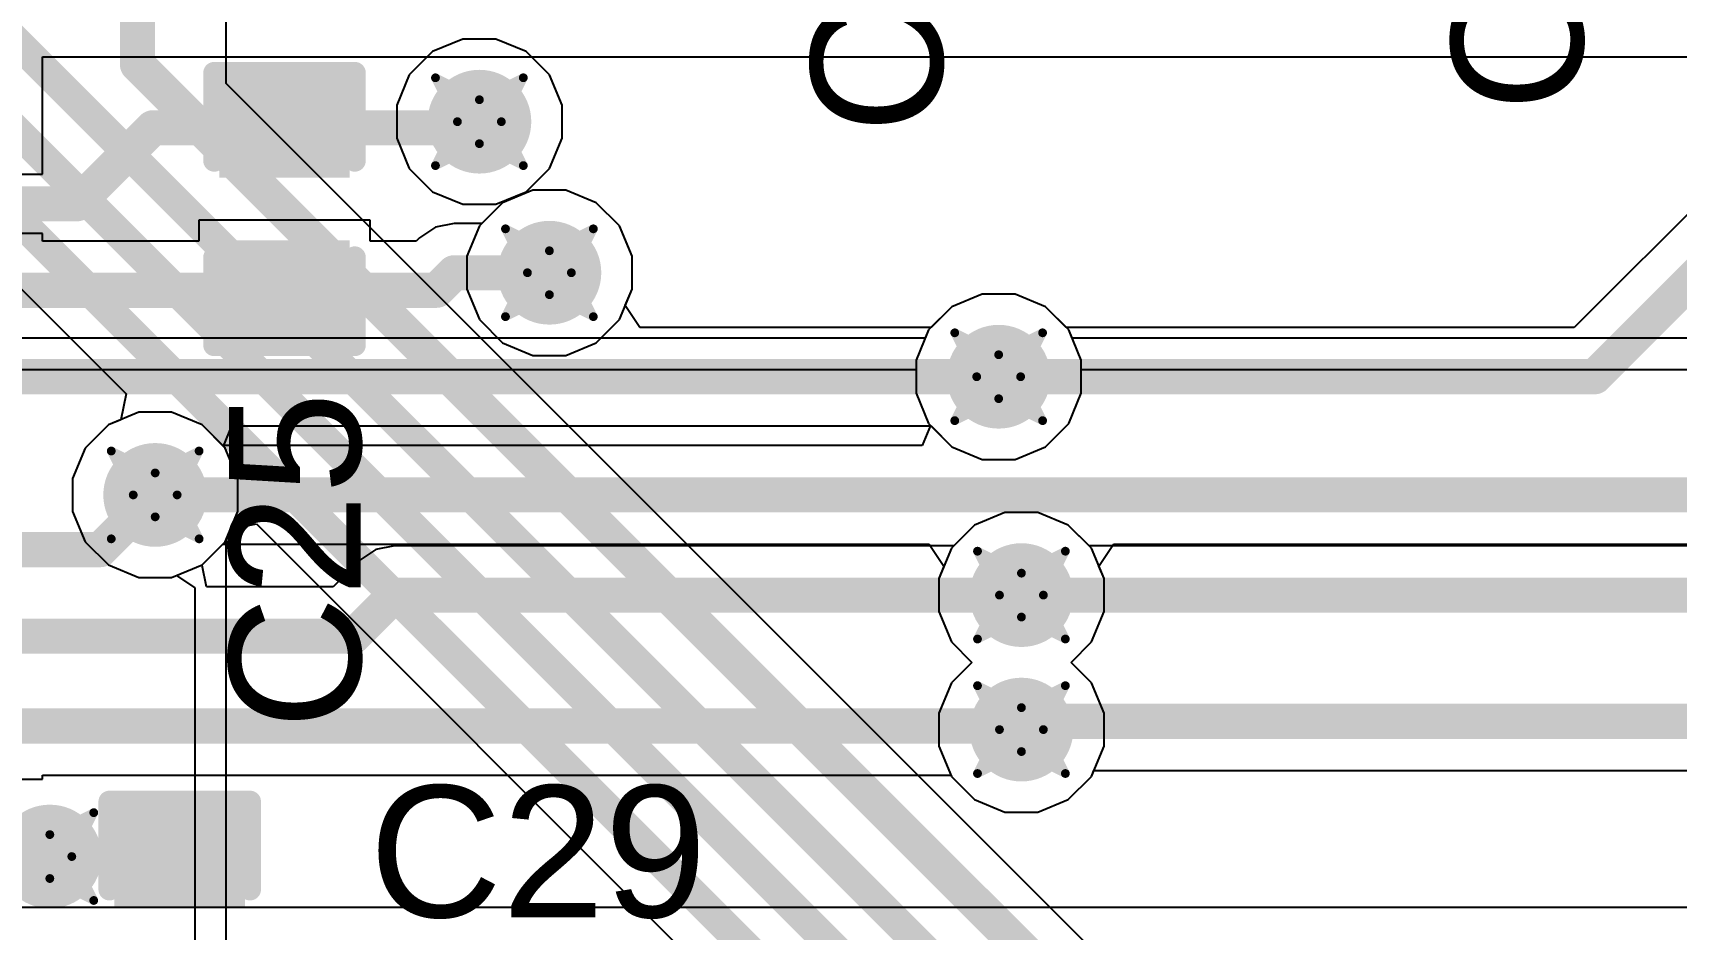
# Model space of a CAD drawing. Header units: inches. Extents: x -3 to 289, y -11 to 89.
# Drawn here: x 108.51 to 118.01, y 14.13 to 19.32 of the extents above; entities that cross this region are included whole.
import ezdxf

# ---------------------------------------------------------------- set-up
doc = ezdxf.new("R2010")
doc.units = ezdxf.units.IN
for name, color, linetype in [('Bottom Layer', 5, 'Continuous'), ('Drill Drawing', 1, 'Continuous'), ('Layer 1', 16, 'Continuous'), ('Layer 2', 76, 'Continuous'), ('Top Layer', 1, 'Continuous'), ('Top Overlay', 2, 'Continuous'), ('Top Paste', 8, 'Continuous'), ('Top Solder', 216, 'Continuous'), ('Via Holes', 16, 'Continuous')]:
    doc.layers.add(name, color=color, linetype=linetype)
doc.styles.add('Arial', font='', dxfattribs={"height": 0.2})
doc.styles.get('Arial').set_extended_font_data('Arial')

# ---------------------------------------------------------------- blocks, each defined once
blk = doc.blocks.new('C___0402_124')
at = {"layer": 'Top Layer'}
for points in [[(-0.6985, -0.3175), (-0.6985, 0.3175), (-0.2413, 0.3175), (-0.2413, -0.3175)], [(0.2413, -0.3175), (0.2413, 0.3175), (0.6985, 0.3175), (0.6985, -0.3175)]]:
    blk.add_hatch(color=1, dxfattribs=at).paths.add_polyline_path(points)
at = {"layer": 'Top Paste'}
for points in [[(-0.6985, -0.3175), (-0.6985, 0.3175), (-0.2413, 0.3175), (-0.2413, -0.3175)], [(0.2413, -0.3175), (0.2413, 0.3175), (0.6985, 0.3175), (0.6985, -0.3175)]]:
    blk.add_hatch(color=8, dxfattribs=at).paths.add_polyline_path(points)
at = {"layer": 'Top Solder'}
for points in [[(-0.7585, -0.3775), (-0.7585, 0.3775), (-0.1813, 0.3775), (-0.1813, -0.3775)], [(0.1813, -0.3775), (0.1813, 0.3775), (0.7585, 0.3775), (0.7585, -0.3775)]]:
    blk.add_hatch(color=216, dxfattribs=at).paths.add_polyline_path(points)
at = {"layer": 'Top Overlay'}
for points in [[(-0.7874, -0.4064, 0.127, 0.127, 0), (-0.7874, 0.4064, 0.127, 0.127, 0)], [(-0.2794, 0.4064, 0.127, 0.127, 0), (-0.7874, 0.4064, 0.127, 0.127, 0)], [(0.7874, 0.4064, 0.127, 0.127, 0), (0.2794, 0.4064, 0.127, 0.127, 0)], [(0.7874, -0.4064, 0.127, 0.127, 0), (0.7874, 0.4064, 0.127, 0.127, 0)], [(-0.2794, -0.4064, 0.127, 0.127, 0), (-0.7874, -0.4064, 0.127, 0.127, 0)], [(0.7874, -0.4064, 0.127, 0.127, 0), (0.2794, -0.4064, 0.127, 0.127, 0)]]:
    blk.add_lwpolyline(points, format="xyseb", dxfattribs=at)
for points in [[(-0.8191, 0.4064, 0.0635, 0.0635, 1), (-0.7556, 0.4064, 0.0635, 0.0635, 1)], [(-0.8191, 0.4064, 0.0635, 0.0635, 1), (-0.7556, 0.4064, 0.0635, 0.0635, 1)], [(-0.3111, 0.4064, 0.0635, 0.0635, 1), (-0.2477, 0.4064, 0.0635, 0.0635, 1)], [(0.2477, 0.4064, 0.0635, 0.0635, 1), (0.3111, 0.4064, 0.0635, 0.0635, 1)], [(0.7556, 0.4064, 0.0635, 0.0635, 1), (0.8191, 0.4064, 0.0635, 0.0635, 1)], [(0.7556, 0.4064, 0.0635, 0.0635, 1), (0.8191, 0.4064, 0.0635, 0.0635, 1)], [(-0.8191, -0.4064, 0.0635, 0.0635, 1), (-0.7556, -0.4064, 0.0635, 0.0635, 1)], [(-0.8191, -0.4064, 0.0635, 0.0635, 1), (-0.7556, -0.4064, 0.0635, 0.0635, 1)], [(-0.3111, -0.4064, 0.0635, 0.0635, 1), (-0.2477, -0.4064, 0.0635, 0.0635, 1)], [(0.2477, -0.4064, 0.0635, 0.0635, 1), (0.3111, -0.4064, 0.0635, 0.0635, 1)], [(0.7556, -0.4064, 0.0635, 0.0635, 1), (0.8191, -0.4064, 0.0635, 0.0635, 1)], [(0.7556, -0.4064, 0.0635, 0.0635, 1), (0.8191, -0.4064, 0.0635, 0.0635, 1)]]:
    blk.add_lwpolyline(points, format="xyseb", close=True, dxfattribs=at)
blk = doc.blocks.new('____0402_128')
at = {"layer": 'Top Layer'}
for points in [[(-0.6985, -0.3175), (-0.6985, 0.3175), (-0.2413, 0.3175), (-0.2413, -0.3175)], [(0.2413, -0.3175), (0.2413, 0.3175), (0.6985, 0.3175), (0.6985, -0.3175)]]:
    blk.add_hatch(color=1, dxfattribs=at).paths.add_polyline_path(points)
at = {"layer": 'Top Paste'}
for points in [[(-0.6985, -0.3175), (-0.6985, 0.3175), (-0.2413, 0.3175), (-0.2413, -0.3175)], [(0.2413, -0.3175), (0.2413, 0.3175), (0.6985, 0.3175), (0.6985, -0.3175)]]:
    blk.add_hatch(color=8, dxfattribs=at).paths.add_polyline_path(points)
at = {"layer": 'Top Solder'}
for points in [[(-0.7585, -0.3775), (-0.7585, 0.3775), (-0.1813, 0.3775), (-0.1813, -0.3775)], [(0.1813, -0.3775), (0.1813, 0.3775), (0.7585, 0.3775), (0.7585, -0.3775)]]:
    blk.add_hatch(color=216, dxfattribs=at).paths.add_polyline_path(points)
at = {"layer": 'Top Overlay'}
for points in [[(-0.7874, -0.4064, 0.127, 0.127, 0), (-0.7874, 0.4064, 0.127, 0.127, 0)], [(-0.2794, 0.4064, 0.127, 0.127, 0), (-0.7874, 0.4064, 0.127, 0.127, 0)], [(0.7874, 0.4064, 0.127, 0.127, 0), (0.2794, 0.4064, 0.127, 0.127, 0)], [(0.7874, -0.4064, 0.127, 0.127, 0), (0.7874, 0.4064, 0.127, 0.127, 0)], [(-0.2794, -0.4064, 0.127, 0.127, 0), (-0.7874, -0.4064, 0.127, 0.127, 0)], [(0.7874, -0.4064, 0.127, 0.127, 0), (0.2794, -0.4064, 0.127, 0.127, 0)]]:
    blk.add_lwpolyline(points, format="xyseb", dxfattribs=at)
for points in [[(-0.8191, 0.4064, 0.0635, 0.0635, 1), (-0.7556, 0.4064, 0.0635, 0.0635, 1)], [(-0.8191, 0.4064, 0.0635, 0.0635, 1), (-0.7556, 0.4064, 0.0635, 0.0635, 1)], [(-0.3111, 0.4064, 0.0635, 0.0635, 1), (-0.2477, 0.4064, 0.0635, 0.0635, 1)], [(0.2477, 0.4064, 0.0635, 0.0635, 1), (0.3111, 0.4064, 0.0635, 0.0635, 1)], [(0.7556, 0.4064, 0.0635, 0.0635, 1), (0.8191, 0.4064, 0.0635, 0.0635, 1)], [(0.7556, 0.4064, 0.0635, 0.0635, 1), (0.8191, 0.4064, 0.0635, 0.0635, 1)], [(-0.8191, -0.4064, 0.0635, 0.0635, 1), (-0.7556, -0.4064, 0.0635, 0.0635, 1)], [(-0.8191, -0.4064, 0.0635, 0.0635, 1), (-0.7556, -0.4064, 0.0635, 0.0635, 1)], [(-0.3111, -0.4064, 0.0635, 0.0635, 1), (-0.2477, -0.4064, 0.0635, 0.0635, 1)], [(0.2477, -0.4064, 0.0635, 0.0635, 1), (0.3111, -0.4064, 0.0635, 0.0635, 1)], [(0.7556, -0.4064, 0.0635, 0.0635, 1), (0.8191, -0.4064, 0.0635, 0.0635, 1)], [(0.7556, -0.4064, 0.0635, 0.0635, 1), (0.8191, -0.4064, 0.0635, 0.0635, 1)]]:
    blk.add_lwpolyline(points, format="xyseb", close=True, dxfattribs=at)

msp = doc.modelspace()

# ---------------------------------------------------------------- hatches: boundary and pattern name
at = {"layer": 'Bottom Layer'}
h = msp.add_hatch(color=5, dxfattribs=at)
edge = h.paths.add_edge_path()
edge.add_arc((111.0924, 18.8038), 0.3, 0, 360)
h = msp.add_hatch(color=5, dxfattribs=at)
edge = h.paths.add_edge_path()
edge.add_arc((111.4972, 17.9302), 0.3, 0, 360)
h = msp.add_hatch(color=5, dxfattribs=at)
edge = h.paths.add_edge_path()
edge.add_arc((114.0949, 17.3288), 0.3, 0, 360)
h = msp.add_hatch(color=5, dxfattribs=at)
edge = h.paths.add_edge_path()
edge.add_arc((109.2178, 16.6452), 0.3, 0, 360)
h = msp.add_hatch(color=5, dxfattribs=at)
edge = h.paths.add_edge_path()
edge.add_arc((114.2265, 16.0658), 0.3, 0, 360)
h = msp.add_hatch(color=5, dxfattribs=at)
edge = h.paths.add_edge_path()
edge.add_arc((114.2265, 15.288), 0.3, 0, 360)
h = msp.add_hatch(color=5, dxfattribs=at)
edge = h.paths.add_edge_path()
edge.add_arc((108.6086, 14.5537), 0.3, 0, 360)
at = {"layer": 'Layer 1'}
h = msp.add_hatch(color=16, dxfattribs=at)
edge = h.paths.add_edge_path()
edge.add_arc((111.0924, 18.8038), 0.3, 0, 360)
h = msp.add_hatch(color=16, dxfattribs=at)
edge = h.paths.add_edge_path()
edge.add_arc((111.4972, 17.9302), 0.3, 0, 360)
h = msp.add_hatch(color=16, dxfattribs=at)
edge = h.paths.add_edge_path()
edge.add_arc((114.0949, 17.3288), 0.3, 0, 360)
h = msp.add_hatch(color=16, dxfattribs=at)
edge = h.paths.add_edge_path()
edge.add_arc((109.2178, 16.6452), 0.3, 0, 360)
h = msp.add_hatch(color=16, dxfattribs=at)
edge = h.paths.add_edge_path()
edge.add_arc((114.2265, 16.0658), 0.3, 0, 360)
h = msp.add_hatch(color=16, dxfattribs=at)
edge = h.paths.add_edge_path()
edge.add_arc((114.2265, 15.288), 0.3, 0, 360)
h = msp.add_hatch(color=16, dxfattribs=at)
edge = h.paths.add_edge_path()
edge.add_arc((108.6086, 14.5537), 0.3, 0, 360)
at = {"layer": 'Layer 2'}
h = msp.add_hatch(color=76, dxfattribs=at)
edge = h.paths.add_edge_path()
edge.add_arc((111.0924, 18.8038), 0.3, 0, 360)
h = msp.add_hatch(color=76, dxfattribs=at)
edge = h.paths.add_edge_path()
edge.add_arc((111.4972, 17.9302), 0.3, 0, 360)
h = msp.add_hatch(color=76, dxfattribs=at)
edge = h.paths.add_edge_path()
edge.add_arc((114.0949, 17.3288), 0.3, 0, 360)
h = msp.add_hatch(color=76, dxfattribs=at)
edge = h.paths.add_edge_path()
edge.add_arc((109.2178, 16.6452), 0.3, 0, 360)
h = msp.add_hatch(color=76, dxfattribs=at)
edge = h.paths.add_edge_path()
edge.add_arc((114.2265, 16.0658), 0.3, 0, 360)
h = msp.add_hatch(color=76, dxfattribs=at)
edge = h.paths.add_edge_path()
edge.add_arc((114.2265, 15.288), 0.3, 0, 360)
h = msp.add_hatch(color=76, dxfattribs=at)
edge = h.paths.add_edge_path()
edge.add_arc((108.6086, 14.5537), 0.3, 0, 360)
at = {"layer": 'Top Layer'}
h = msp.add_hatch(color=1, dxfattribs=at)
edge = h.paths.add_edge_path()
edge.add_arc((111.0924, 18.8038), 0.3, 0, 360)
h = msp.add_hatch(color=1, dxfattribs=at)
edge = h.paths.add_edge_path()
edge.add_arc((111.4972, 17.9302), 0.3, 0, 360)
h = msp.add_hatch(color=1, dxfattribs=at)
edge = h.paths.add_edge_path()
edge.add_arc((114.0949, 17.3288), 0.3, 0, 360)
h = msp.add_hatch(color=1, dxfattribs=at)
edge = h.paths.add_edge_path()
edge.add_arc((109.2178, 16.6452), 0.3, 0, 360)
h = msp.add_hatch(color=1, dxfattribs=at)
edge = h.paths.add_edge_path()
edge.add_arc((114.2265, 16.0658), 0.3, 0, 360)
h = msp.add_hatch(color=1, dxfattribs=at)
edge = h.paths.add_edge_path()
edge.add_arc((114.2265, 15.288), 0.3, 0, 360)
h = msp.add_hatch(color=1, dxfattribs=at)
edge = h.paths.add_edge_path()
edge.add_arc((108.6086, 14.5537), 0.3, 0, 360)
at = {"layer": 'Via Holes'}
h = msp.add_hatch(color=7, dxfattribs=at)
edge = h.paths.add_edge_path()
edge.add_arc((111.0924, 18.8038), 0.15, 0, 360)
h = msp.add_hatch(color=7, dxfattribs=at)
edge = h.paths.add_edge_path()
edge.add_arc((111.4972, 17.9302), 0.15, 0, 360)
h = msp.add_hatch(color=7, dxfattribs=at)
edge = h.paths.add_edge_path()
edge.add_arc((114.0949, 17.3288), 0.15, 0, 360)
h = msp.add_hatch(color=7, dxfattribs=at)
edge = h.paths.add_edge_path()
edge.add_arc((109.2178, 16.6452), 0.15, 0, 360)
h = msp.add_hatch(color=7, dxfattribs=at)
edge = h.paths.add_edge_path()
edge.add_arc((114.2265, 16.0658), 0.15, 0, 360)
h = msp.add_hatch(color=7, dxfattribs=at)
edge = h.paths.add_edge_path()
edge.add_arc((114.2265, 15.288), 0.15, 0, 360)
h = msp.add_hatch(color=7, dxfattribs=at)
edge = h.paths.add_edge_path()
edge.add_arc((108.6086, 14.5537), 0.15, 0, 360)

# ---------------------------------------------------------------- linework, layer by layer
at = {"layer": 'Bottom Layer'}
for p, q in [((110.8217, 19.2088), (110.6873, 19.0744)), ((110.9973, 19.2816), (110.8217, 19.2088)), ((111.1874, 19.2816), (110.9973, 19.2816)), ((111.363, 19.2088), (111.1874, 19.2816)), ((111.4974, 19.0744), (111.363, 19.2088)), ((110.6873, 19.0744), (110.6146, 18.8988)), ((111.5702, 18.8988), (111.4974, 19.0744)), ((110.6146, 18.8988), (110.6146, 18.7087)), ((111.5702, 18.7087), (111.5702, 18.8988)), ((110.6146, 18.7087), (110.6873, 18.5331)), ((111.4974, 18.5331), (111.5702, 18.7087)), ((110.6873, 18.5331), (110.8217, 18.3987)), ((111.363, 18.3987), (111.4974, 18.5331)), ((110.8217, 18.3987), (110.9973, 18.326)), ((111.1874, 18.326), (111.363, 18.3987)), ((110.9973, 18.326), (111.1874, 18.326)), ((113.9998, 17.8066), (113.8242, 17.7339)), ((114.1899, 17.8066), (113.9998, 17.8066)), ((114.3655, 17.7339), (114.1899, 17.8066)), ((113.8242, 17.7339), (113.6898, 17.5995)), ((114.4999, 17.5995), (114.3655, 17.7339)), ((113.6898, 17.5995), (113.6699, 17.5514)), ((114.5199, 17.5514), (114.4999, 17.5995)), ((113.6699, 17.5514), (107.8482, 17.5514)), ((118.9632, 17.5514), (114.5199, 17.5514)), ((107.8482, 17.3701), (113.6171, 17.3701)), ((113.6171, 17.3701), (113.6171, 17.2338)), ((114.5727, 17.2338), (114.5727, 17.3701)), ((114.5727, 17.3701), (118.9632, 17.3701)), ((113.6171, 17.2338), (113.6898, 17.0582)), ((114.4999, 17.0582), (114.5727, 17.2338)), ((109.1228, 17.123), (108.9472, 17.0503)), ((109.3129, 17.123), (109.1228, 17.123)), ((109.4885, 17.0503), (109.3129, 17.123)), ((108.9472, 17.0503), (108.8128, 16.9159)), ((109.6229, 16.9159), (109.4885, 17.0503)), ((113.6898, 17.0582), (113.8242, 16.9238)), ((114.3655, 16.9238), (114.4999, 17.0582)), ((108.8128, 16.9159), (108.74, 16.7403)), ((109.6956, 16.7403), (109.6229, 16.9159)), ((113.8242, 16.9238), (113.9998, 16.851)), ((114.1899, 16.851), (114.3655, 16.9238)), ((113.9998, 16.851), (114.1899, 16.851)), ((108.74, 16.7403), (108.74, 16.5502)), ((109.6956, 16.5502), (109.6956, 16.7403)), ((108.74, 16.5502), (108.8128, 16.3746)), ((109.6229, 16.3746), (109.6956, 16.5502)), ((114.1315, 16.5436), (113.9559, 16.4709)), ((114.3215, 16.5436), (114.1315, 16.5436)), ((114.4972, 16.4709), (114.3215, 16.5436)), ((113.9559, 16.4709), (113.8214, 16.3365)), ((114.6173, 16.3507), (114.4972, 16.4709)), ((108.8128, 16.3746), (108.9472, 16.2402)), ((109.4885, 16.2402), (109.6229, 16.3746)), ((118.0836, 16.3507), (114.6173, 16.3507)), ((113.8214, 16.3365), (113.7487, 16.1609)), ((108.9472, 16.2402), (109.1228, 16.1674)), ((109.1228, 16.1674), (109.3129, 16.1674)), ((109.3129, 16.1674), (109.4885, 16.2402)), ((113.7487, 16.1609), (113.7487, 15.9708)), ((113.7487, 15.9708), (113.8214, 15.7952)), ((113.8214, 15.7952), (113.9397, 15.6769)), ((113.9397, 15.6769), (113.8214, 15.5587)), ((113.8214, 15.5587), (113.7487, 15.3831)), ((113.7487, 15.3831), (113.7487, 15.193)), ((113.7487, 15.193), (113.8214, 15.0174)), ((113.8214, 15.0174), (113.9559, 14.883)), ((114.4972, 14.883), (114.6316, 15.0174)), ((114.6316, 15.0174), (114.6455, 15.051)), ((114.6455, 15.051), (118.4241, 15.051)), ((113.9559, 14.883), (114.1315, 14.8102)), ((114.3215, 14.8102), (114.4972, 14.883)), ((114.1315, 14.8102), (114.3215, 14.8102)), ((121.079, 14.2589), (107.071, 14.2589))]:
    msp.add_line(p, q, dxfattribs=at)
for points in [[(114.2265, 16.0658, 0.2032, 0.2032, 0), (118.2016, 16.0658, 0.2032, 0.2032, 0)], [(114.2265, 15.288, 0.2032, 0.2032, 0), (114.2744, 15.3359, 0.2032, 0.2032, 0)], [(114.2744, 15.3359, 0.2032, 0.2032, 0), (118.4241, 15.3359, 0.2032, 0.2032, 0)]]:
    msp.add_lwpolyline(points, format="xyseb", dxfattribs=at)
for points in [[(114.1757, 16.0658, 0.1016, 0.1016, 1), (114.2773, 16.0658, 0.1016, 0.1016, 1)], [(114.2236, 15.3359, 0.1016, 0.1016, 1), (114.3252, 15.3359, 0.1016, 0.1016, 1)], [(114.2236, 15.3359, 0.1016, 0.1016, 1), (114.3252, 15.3359, 0.1016, 0.1016, 1)], [(114.1757, 15.288, 0.1016, 0.1016, 1), (114.2773, 15.288, 0.1016, 0.1016, 1)]]:
    msp.add_lwpolyline(points, format="xyseb", close=True, dxfattribs=at)
at = {"layer": 'Drill Drawing'}
for points in [[(110.8384, 19.0578, 0.0508, 0.0508, 0), (111.0924, 18.9308, 0.0508, 0.0508, 0)], [(110.8384, 19.0578, 0.0508, 0.0508, 0), (110.9654, 18.8038, 0.0508, 0.0508, 0)], [(111.0924, 18.9308, 0.0508, 0.0508, 0), (111.3464, 19.0578, 0.0508, 0.0508, 0)], [(111.2194, 18.8038, 0.0508, 0.0508, 0), (111.3464, 19.0578, 0.0508, 0.0508, 0)], [(110.8384, 18.5498, 0.0508, 0.0508, 0), (110.9654, 18.8038, 0.0508, 0.0508, 0)], [(111.2194, 18.8038, 0.0508, 0.0508, 0), (111.3464, 18.5498, 0.0508, 0.0508, 0)], [(110.8384, 18.5498, 0.0508, 0.0508, 0), (111.0924, 18.6768, 0.0508, 0.0508, 0)], [(111.0924, 18.6768, 0.0508, 0.0508, 0), (111.3464, 18.5498, 0.0508, 0.0508, 0)], [(111.2432, 18.1842, 0.0508, 0.0508, 0), (111.4972, 18.0572, 0.0508, 0.0508, 0)], [(111.2432, 18.1842, 0.0508, 0.0508, 0), (111.3702, 17.9302, 0.0508, 0.0508, 0)], [(111.4972, 18.0572, 0.0508, 0.0508, 0), (111.7512, 18.1842, 0.0508, 0.0508, 0)], [(111.6242, 17.9302, 0.0508, 0.0508, 0), (111.7512, 18.1842, 0.0508, 0.0508, 0)], [(111.2432, 17.6762, 0.0508, 0.0508, 0), (111.3702, 17.9302, 0.0508, 0.0508, 0)], [(111.6242, 17.9302, 0.0508, 0.0508, 0), (111.7512, 17.6762, 0.0508, 0.0508, 0)], [(111.2432, 17.6762, 0.0508, 0.0508, 0), (111.4972, 17.8032, 0.0508, 0.0508, 0)], [(111.4972, 17.8032, 0.0508, 0.0508, 0), (111.7512, 17.6762, 0.0508, 0.0508, 0)], [(113.8409, 17.5828, 0.0508, 0.0508, 0), (114.0949, 17.4558, 0.0508, 0.0508, 0)], [(113.8409, 17.5828, 0.0508, 0.0508, 0), (113.9679, 17.3288, 0.0508, 0.0508, 0)], [(114.0949, 17.4558, 0.0508, 0.0508, 0), (114.3489, 17.5828, 0.0508, 0.0508, 0)], [(114.2219, 17.3288, 0.0508, 0.0508, 0), (114.3489, 17.5828, 0.0508, 0.0508, 0)], [(113.8409, 17.0748, 0.0508, 0.0508, 0), (113.9679, 17.3288, 0.0508, 0.0508, 0)], [(114.2219, 17.3288, 0.0508, 0.0508, 0), (114.3489, 17.0748, 0.0508, 0.0508, 0)], [(113.8409, 17.0748, 0.0508, 0.0508, 0), (114.0949, 17.2018, 0.0508, 0.0508, 0)], [(114.0949, 17.2018, 0.0508, 0.0508, 0), (114.3489, 17.0748, 0.0508, 0.0508, 0)], [(108.9638, 16.8992, 0.0508, 0.0508, 0), (109.2178, 16.7722, 0.0508, 0.0508, 0)], [(108.9638, 16.8992, 0.0508, 0.0508, 0), (109.0908, 16.6452, 0.0508, 0.0508, 0)], [(109.2178, 16.7722, 0.0508, 0.0508, 0), (109.4718, 16.8992, 0.0508, 0.0508, 0)], [(109.3448, 16.6452, 0.0508, 0.0508, 0), (109.4718, 16.8992, 0.0508, 0.0508, 0)], [(108.9638, 16.3912, 0.0508, 0.0508, 0), (109.0908, 16.6452, 0.0508, 0.0508, 0)], [(109.3448, 16.6452, 0.0508, 0.0508, 0), (109.4718, 16.3912, 0.0508, 0.0508, 0)], [(108.9638, 16.3912, 0.0508, 0.0508, 0), (109.2178, 16.5182, 0.0508, 0.0508, 0)], [(109.2178, 16.5182, 0.0508, 0.0508, 0), (109.4718, 16.3912, 0.0508, 0.0508, 0)], [(113.9725, 16.3198, 0.0508, 0.0508, 0), (114.2265, 16.1928, 0.0508, 0.0508, 0)], [(113.9725, 16.3198, 0.0508, 0.0508, 0), (114.0995, 16.0658, 0.0508, 0.0508, 0)], [(114.2265, 16.1928, 0.0508, 0.0508, 0), (114.4805, 16.3198, 0.0508, 0.0508, 0)], [(114.3535, 16.0658, 0.0508, 0.0508, 0), (114.4805, 16.3198, 0.0508, 0.0508, 0)], [(113.9725, 15.8118, 0.0508, 0.0508, 0), (114.0995, 16.0658, 0.0508, 0.0508, 0)], [(114.3535, 16.0658, 0.0508, 0.0508, 0), (114.4805, 15.8118, 0.0508, 0.0508, 0)], [(113.9725, 15.8118, 0.0508, 0.0508, 0), (114.2265, 15.9388, 0.0508, 0.0508, 0)], [(114.2265, 15.9388, 0.0508, 0.0508, 0), (114.4805, 15.8118, 0.0508, 0.0508, 0)], [(113.9725, 15.542, 0.0508, 0.0508, 0), (114.2265, 15.415, 0.0508, 0.0508, 0)], [(113.9725, 15.542, 0.0508, 0.0508, 0), (114.0995, 15.288, 0.0508, 0.0508, 0)], [(114.2265, 15.415, 0.0508, 0.0508, 0), (114.4805, 15.542, 0.0508, 0.0508, 0)], [(114.3535, 15.288, 0.0508, 0.0508, 0), (114.4805, 15.542, 0.0508, 0.0508, 0)], [(113.9725, 15.034, 0.0508, 0.0508, 0), (114.0995, 15.288, 0.0508, 0.0508, 0)], [(114.3535, 15.288, 0.0508, 0.0508, 0), (114.4805, 15.034, 0.0508, 0.0508, 0)], [(113.9725, 15.034, 0.0508, 0.0508, 0), (114.2265, 15.161, 0.0508, 0.0508, 0)], [(114.2265, 15.161, 0.0508, 0.0508, 0), (114.4805, 15.034, 0.0508, 0.0508, 0)], [(108.3546, 14.8077, 0.0508, 0.0508, 0), (108.6086, 14.6807, 0.0508, 0.0508, 0)], [(108.6086, 14.6807, 0.0508, 0.0508, 0), (108.8626, 14.8077, 0.0508, 0.0508, 0)], [(108.7356, 14.5537, 0.0508, 0.0508, 0), (108.8626, 14.8077, 0.0508, 0.0508, 0)], [(108.7356, 14.5537, 0.0508, 0.0508, 0), (108.8626, 14.2997, 0.0508, 0.0508, 0)], [(108.3546, 14.2997, 0.0508, 0.0508, 0), (108.6086, 14.4267, 0.0508, 0.0508, 0)], [(108.6086, 14.4267, 0.0508, 0.0508, 0), (108.8626, 14.2997, 0.0508, 0.0508, 0)]]:
    msp.add_lwpolyline(points, format="xyseb", dxfattribs=at)
for points in [[(110.8257, 19.0578, 0.0254, 0.0254, 1), (110.8511, 19.0578, 0.0254, 0.0254, 1)], [(110.8257, 19.0578, 0.0254, 0.0254, 1), (110.8511, 19.0578, 0.0254, 0.0254, 1)], [(111.3337, 19.0578, 0.0254, 0.0254, 1), (111.3591, 19.0578, 0.0254, 0.0254, 1)], [(111.3337, 19.0578, 0.0254, 0.0254, 1), (111.3591, 19.0578, 0.0254, 0.0254, 1)], [(111.0797, 18.9308, 0.0254, 0.0254, 1), (111.1051, 18.9308, 0.0254, 0.0254, 1)], [(111.0797, 18.9308, 0.0254, 0.0254, 1), (111.1051, 18.9308, 0.0254, 0.0254, 1)], [(110.9527, 18.8038, 0.0254, 0.0254, 1), (110.9781, 18.8038, 0.0254, 0.0254, 1)], [(110.9527, 18.8038, 0.0254, 0.0254, 1), (110.9781, 18.8038, 0.0254, 0.0254, 1)], [(111.2067, 18.8038, 0.0254, 0.0254, 1), (111.2321, 18.8038, 0.0254, 0.0254, 1)], [(111.2067, 18.8038, 0.0254, 0.0254, 1), (111.2321, 18.8038, 0.0254, 0.0254, 1)], [(111.0797, 18.6768, 0.0254, 0.0254, 1), (111.1051, 18.6768, 0.0254, 0.0254, 1)], [(111.0797, 18.6768, 0.0254, 0.0254, 1), (111.1051, 18.6768, 0.0254, 0.0254, 1)], [(110.8257, 18.5498, 0.0254, 0.0254, 1), (110.8511, 18.5498, 0.0254, 0.0254, 1)], [(110.8257, 18.5498, 0.0254, 0.0254, 1), (110.8511, 18.5498, 0.0254, 0.0254, 1)], [(111.3337, 18.5498, 0.0254, 0.0254, 1), (111.3591, 18.5498, 0.0254, 0.0254, 1)], [(111.3337, 18.5498, 0.0254, 0.0254, 1), (111.3591, 18.5498, 0.0254, 0.0254, 1)], [(111.2305, 18.1842, 0.0254, 0.0254, 1), (111.2559, 18.1842, 0.0254, 0.0254, 1)], [(111.2305, 18.1842, 0.0254, 0.0254, 1), (111.2559, 18.1842, 0.0254, 0.0254, 1)], [(111.7385, 18.1842, 0.0254, 0.0254, 1), (111.7639, 18.1842, 0.0254, 0.0254, 1)], [(111.7385, 18.1842, 0.0254, 0.0254, 1), (111.7639, 18.1842, 0.0254, 0.0254, 1)], [(111.4845, 18.0572, 0.0254, 0.0254, 1), (111.5099, 18.0572, 0.0254, 0.0254, 1)], [(111.4845, 18.0572, 0.0254, 0.0254, 1), (111.5099, 18.0572, 0.0254, 0.0254, 1)], [(111.3575, 17.9302, 0.0254, 0.0254, 1), (111.3829, 17.9302, 0.0254, 0.0254, 1)], [(111.3575, 17.9302, 0.0254, 0.0254, 1), (111.3829, 17.9302, 0.0254, 0.0254, 1)], [(111.6115, 17.9302, 0.0254, 0.0254, 1), (111.6369, 17.9302, 0.0254, 0.0254, 1)], [(111.6115, 17.9302, 0.0254, 0.0254, 1), (111.6369, 17.9302, 0.0254, 0.0254, 1)], [(111.4845, 17.8032, 0.0254, 0.0254, 1), (111.5099, 17.8032, 0.0254, 0.0254, 1)], [(111.4845, 17.8032, 0.0254, 0.0254, 1), (111.5099, 17.8032, 0.0254, 0.0254, 1)], [(111.2305, 17.6762, 0.0254, 0.0254, 1), (111.2559, 17.6762, 0.0254, 0.0254, 1)], [(111.2305, 17.6762, 0.0254, 0.0254, 1), (111.2559, 17.6762, 0.0254, 0.0254, 1)], [(111.7385, 17.6762, 0.0254, 0.0254, 1), (111.7639, 17.6762, 0.0254, 0.0254, 1)], [(111.7385, 17.6762, 0.0254, 0.0254, 1), (111.7639, 17.6762, 0.0254, 0.0254, 1)], [(113.8282, 17.5828, 0.0254, 0.0254, 1), (113.8536, 17.5828, 0.0254, 0.0254, 1)], [(113.8282, 17.5828, 0.0254, 0.0254, 1), (113.8536, 17.5828, 0.0254, 0.0254, 1)], [(114.3362, 17.5828, 0.0254, 0.0254, 1), (114.3616, 17.5828, 0.0254, 0.0254, 1)], [(114.3362, 17.5828, 0.0254, 0.0254, 1), (114.3616, 17.5828, 0.0254, 0.0254, 1)], [(114.0822, 17.4558, 0.0254, 0.0254, 1), (114.1076, 17.4558, 0.0254, 0.0254, 1)], [(114.0822, 17.4558, 0.0254, 0.0254, 1), (114.1076, 17.4558, 0.0254, 0.0254, 1)], [(113.9552, 17.3288, 0.0254, 0.0254, 1), (113.9806, 17.3288, 0.0254, 0.0254, 1)], [(113.9552, 17.3288, 0.0254, 0.0254, 1), (113.9806, 17.3288, 0.0254, 0.0254, 1)], [(114.2092, 17.3288, 0.0254, 0.0254, 1), (114.2346, 17.3288, 0.0254, 0.0254, 1)], [(114.2092, 17.3288, 0.0254, 0.0254, 1), (114.2346, 17.3288, 0.0254, 0.0254, 1)], [(114.0822, 17.2018, 0.0254, 0.0254, 1), (114.1076, 17.2018, 0.0254, 0.0254, 1)], [(114.0822, 17.2018, 0.0254, 0.0254, 1), (114.1076, 17.2018, 0.0254, 0.0254, 1)], [(113.8282, 17.0748, 0.0254, 0.0254, 1), (113.8536, 17.0748, 0.0254, 0.0254, 1)], [(113.8282, 17.0748, 0.0254, 0.0254, 1), (113.8536, 17.0748, 0.0254, 0.0254, 1)], [(114.3362, 17.0748, 0.0254, 0.0254, 1), (114.3616, 17.0748, 0.0254, 0.0254, 1)], [(114.3362, 17.0748, 0.0254, 0.0254, 1), (114.3616, 17.0748, 0.0254, 0.0254, 1)], [(108.9511, 16.8992, 0.0254, 0.0254, 1), (108.9765, 16.8992, 0.0254, 0.0254, 1)], [(108.9511, 16.8992, 0.0254, 0.0254, 1), (108.9765, 16.8992, 0.0254, 0.0254, 1)], [(109.4591, 16.8992, 0.0254, 0.0254, 1), (109.4845, 16.8992, 0.0254, 0.0254, 1)], [(109.4591, 16.8992, 0.0254, 0.0254, 1), (109.4845, 16.8992, 0.0254, 0.0254, 1)], [(109.2051, 16.7722, 0.0254, 0.0254, 1), (109.2305, 16.7722, 0.0254, 0.0254, 1)], [(109.2051, 16.7722, 0.0254, 0.0254, 1), (109.2305, 16.7722, 0.0254, 0.0254, 1)], [(109.0781, 16.6452, 0.0254, 0.0254, 1), (109.1035, 16.6452, 0.0254, 0.0254, 1)], [(109.0781, 16.6452, 0.0254, 0.0254, 1), (109.1035, 16.6452, 0.0254, 0.0254, 1)], [(109.3321, 16.6452, 0.0254, 0.0254, 1), (109.3575, 16.6452, 0.0254, 0.0254, 1)], [(109.3321, 16.6452, 0.0254, 0.0254, 1), (109.3575, 16.6452, 0.0254, 0.0254, 1)], [(109.2051, 16.5182, 0.0254, 0.0254, 1), (109.2305, 16.5182, 0.0254, 0.0254, 1)], [(109.2051, 16.5182, 0.0254, 0.0254, 1), (109.2305, 16.5182, 0.0254, 0.0254, 1)], [(108.9511, 16.3912, 0.0254, 0.0254, 1), (108.9765, 16.3912, 0.0254, 0.0254, 1)], [(108.9511, 16.3912, 0.0254, 0.0254, 1), (108.9765, 16.3912, 0.0254, 0.0254, 1)], [(109.4591, 16.3912, 0.0254, 0.0254, 1), (109.4845, 16.3912, 0.0254, 0.0254, 1)], [(109.4591, 16.3912, 0.0254, 0.0254, 1), (109.4845, 16.3912, 0.0254, 0.0254, 1)], [(113.9598, 16.3198, 0.0254, 0.0254, 1), (113.9852, 16.3198, 0.0254, 0.0254, 1)], [(113.9598, 16.3198, 0.0254, 0.0254, 1), (113.9852, 16.3198, 0.0254, 0.0254, 1)], [(114.4678, 16.3198, 0.0254, 0.0254, 1), (114.4932, 16.3198, 0.0254, 0.0254, 1)], [(114.4678, 16.3198, 0.0254, 0.0254, 1), (114.4932, 16.3198, 0.0254, 0.0254, 1)], [(114.2138, 16.1928, 0.0254, 0.0254, 1), (114.2392, 16.1928, 0.0254, 0.0254, 1)], [(114.2138, 16.1928, 0.0254, 0.0254, 1), (114.2392, 16.1928, 0.0254, 0.0254, 1)], [(114.0868, 16.0658, 0.0254, 0.0254, 1), (114.1122, 16.0658, 0.0254, 0.0254, 1)], [(114.0868, 16.0658, 0.0254, 0.0254, 1), (114.1122, 16.0658, 0.0254, 0.0254, 1)], [(114.3408, 16.0658, 0.0254, 0.0254, 1), (114.3662, 16.0658, 0.0254, 0.0254, 1)], [(114.3408, 16.0658, 0.0254, 0.0254, 1), (114.3662, 16.0658, 0.0254, 0.0254, 1)], [(114.2138, 15.9388, 0.0254, 0.0254, 1), (114.2392, 15.9388, 0.0254, 0.0254, 1)], [(114.2138, 15.9388, 0.0254, 0.0254, 1), (114.2392, 15.9388, 0.0254, 0.0254, 1)], [(113.9598, 15.8118, 0.0254, 0.0254, 1), (113.9852, 15.8118, 0.0254, 0.0254, 1)], [(113.9598, 15.8118, 0.0254, 0.0254, 1), (113.9852, 15.8118, 0.0254, 0.0254, 1)], [(114.4678, 15.8118, 0.0254, 0.0254, 1), (114.4932, 15.8118, 0.0254, 0.0254, 1)], [(114.4678, 15.8118, 0.0254, 0.0254, 1), (114.4932, 15.8118, 0.0254, 0.0254, 1)], [(113.9598, 15.542, 0.0254, 0.0254, 1), (113.9852, 15.542, 0.0254, 0.0254, 1)], [(113.9598, 15.542, 0.0254, 0.0254, 1), (113.9852, 15.542, 0.0254, 0.0254, 1)], [(114.4678, 15.542, 0.0254, 0.0254, 1), (114.4932, 15.542, 0.0254, 0.0254, 1)], [(114.4678, 15.542, 0.0254, 0.0254, 1), (114.4932, 15.542, 0.0254, 0.0254, 1)], [(114.2138, 15.415, 0.0254, 0.0254, 1), (114.2392, 15.415, 0.0254, 0.0254, 1)], [(114.2138, 15.415, 0.0254, 0.0254, 1), (114.2392, 15.415, 0.0254, 0.0254, 1)], [(114.0868, 15.288, 0.0254, 0.0254, 1), (114.1122, 15.288, 0.0254, 0.0254, 1)], [(114.0868, 15.288, 0.0254, 0.0254, 1), (114.1122, 15.288, 0.0254, 0.0254, 1)], [(114.3408, 15.288, 0.0254, 0.0254, 1), (114.3662, 15.288, 0.0254, 0.0254, 1)], [(114.3408, 15.288, 0.0254, 0.0254, 1), (114.3662, 15.288, 0.0254, 0.0254, 1)], [(114.2138, 15.161, 0.0254, 0.0254, 1), (114.2392, 15.161, 0.0254, 0.0254, 1)], [(114.2138, 15.161, 0.0254, 0.0254, 1), (114.2392, 15.161, 0.0254, 0.0254, 1)], [(113.9598, 15.034, 0.0254, 0.0254, 1), (113.9852, 15.034, 0.0254, 0.0254, 1)], [(113.9598, 15.034, 0.0254, 0.0254, 1), (113.9852, 15.034, 0.0254, 0.0254, 1)], [(114.4678, 15.034, 0.0254, 0.0254, 1), (114.4932, 15.034, 0.0254, 0.0254, 1)], [(114.4678, 15.034, 0.0254, 0.0254, 1), (114.4932, 15.034, 0.0254, 0.0254, 1)], [(108.8499, 14.8077, 0.0254, 0.0254, 1), (108.8753, 14.8077, 0.0254, 0.0254, 1)], [(108.8499, 14.8077, 0.0254, 0.0254, 1), (108.8753, 14.8077, 0.0254, 0.0254, 1)], [(108.5959, 14.6807, 0.0254, 0.0254, 1), (108.6213, 14.6807, 0.0254, 0.0254, 1)], [(108.5959, 14.6807, 0.0254, 0.0254, 1), (108.6213, 14.6807, 0.0254, 0.0254, 1)], [(108.7229, 14.5537, 0.0254, 0.0254, 1), (108.7483, 14.5537, 0.0254, 0.0254, 1)], [(108.7229, 14.5537, 0.0254, 0.0254, 1), (108.7483, 14.5537, 0.0254, 0.0254, 1)], [(108.5959, 14.4267, 0.0254, 0.0254, 1), (108.6213, 14.4267, 0.0254, 0.0254, 1)], [(108.5959, 14.4267, 0.0254, 0.0254, 1), (108.6213, 14.4267, 0.0254, 0.0254, 1)], [(108.8499, 14.2997, 0.0254, 0.0254, 1), (108.8753, 14.2997, 0.0254, 0.0254, 1)], [(108.8499, 14.2997, 0.0254, 0.0254, 1), (108.8753, 14.2997, 0.0254, 0.0254, 1)]]:
    msp.add_lwpolyline(points, format="xyseb", close=True, dxfattribs=at)
at = {"layer": 'Layer 1'}
for p, q in [((119.5497, 19.74), (117.4234, 17.6137)), ((111.4022, 18.408), (111.2266, 18.3353)), ((111.5923, 18.408), (111.4022, 18.408)), ((111.7679, 18.3353), (111.5923, 18.408)), ((111.2266, 18.3353), (111.0922, 18.2009)), ((111.9023, 18.2009), (111.7679, 18.3353)), ((111.0922, 18.2009), (111.0194, 18.0253)), ((111.975, 18.0253), (111.9023, 18.2009)), ((111.0194, 18.0253), (111.0194, 17.8352)), ((111.975, 17.8352), (111.975, 18.0253)), ((111.0194, 17.8352), (111.0922, 17.6596)), ((111.9023, 17.6596), (111.975, 17.8352)), ((113.9998, 17.8066), (113.8242, 17.7339)), ((114.1899, 17.8066), (113.9998, 17.8066)), ((114.3655, 17.7339), (114.1899, 17.8066)), ((113.8242, 17.7339), (113.6898, 17.5995)), ((114.4857, 17.6137), (114.3655, 17.7339)), ((111.0922, 17.6596), (111.2266, 17.5252)), ((111.7679, 17.5252), (111.9023, 17.6596)), ((113.6898, 17.5995), (113.6171, 17.4239)), ((117.4234, 17.6137), (114.4857, 17.6137)), ((111.2266, 17.5252), (111.4022, 17.4524)), ((111.5923, 17.4524), (111.7679, 17.5252)), ((111.4022, 17.4524), (111.5923, 17.4524)), ((113.6171, 17.4239), (113.6171, 17.2338)), ((113.6171, 17.2338), (113.6898, 17.0582)), ((109.1228, 17.123), (108.9472, 17.0503)), ((109.3129, 17.123), (109.1228, 17.123)), ((109.4885, 17.0503), (109.3129, 17.123)), ((108.9472, 17.0503), (108.8128, 16.9159)), ((109.6087, 16.9301), (109.4885, 17.0503)), ((113.7006, 17.0475), (113.652, 16.9301)), ((113.6898, 17.0582), (113.7006, 17.0475)), ((108.8128, 16.9159), (108.74, 16.7403)), ((113.652, 16.9301), (109.6087, 16.9301)), ((108.74, 16.7403), (108.74, 16.5502)), ((108.74, 16.5502), (108.8128, 16.3746)), ((108.8128, 16.3746), (108.9472, 16.2402)), ((109.4885, 16.2402), (109.6087, 16.3604)), ((109.6087, 16.3604), (113.6939, 16.3604)), ((113.6939, 16.3604), (113.7787, 16.2334)), ((114.6743, 16.2334), (114.7591, 16.3604)), ((114.7591, 16.3604), (118.1586, 16.3604)), ((108.9472, 16.2402), (109.1228, 16.1674)), ((109.1228, 16.1674), (109.3129, 16.1674)), ((109.3129, 16.1674), (109.4885, 16.2402)), ((113.7787, 16.2334), (113.7487, 16.1609)), ((113.7487, 16.1609), (113.7487, 15.9708)), ((114.7043, 16.1609), (114.6743, 16.2334)), ((114.7043, 15.9708), (114.7043, 16.1609)), ((113.7487, 15.9708), (113.8214, 15.7952)), ((114.6316, 15.7952), (114.7043, 15.9708)), ((113.8214, 15.7952), (113.9397, 15.6769)), ((114.5133, 15.6769), (114.6316, 15.7952)), ((113.9397, 15.6769), (113.8214, 15.5587)), ((114.6316, 15.5587), (114.5133, 15.6769)), ((113.8214, 15.5587), (113.7487, 15.3831)), ((114.7043, 15.3831), (114.6316, 15.5587)), ((113.7487, 15.3831), (113.7487, 15.193)), ((114.7043, 15.193), (114.7043, 15.3831)), ((113.7487, 15.193), (113.8214, 15.0174)), ((114.6316, 15.0174), (114.7043, 15.193)), ((113.8214, 15.0174), (113.9559, 14.883)), ((114.4972, 14.883), (114.6316, 15.0174)), ((113.9559, 14.883), (114.1315, 14.8102)), ((114.3215, 14.8102), (114.4972, 14.883)), ((114.1315, 14.8102), (114.3215, 14.8102))]:
    msp.add_line(p, q, dxfattribs=at)
for points in [[(117.5414, 17.3288, 0.2032, 0.2032, 0), (119.8346, 19.622, 0.2032, 0.2032, 0)], [(114.0949, 17.3288, 0.2032, 0.2032, 0), (117.5414, 17.3288, 0.2032, 0.2032, 0)], [(109.2178, 16.6452, 0.2032, 0.2032, 0), (118.1586, 16.6452, 0.2032, 0.2032, 0)]]:
    msp.add_lwpolyline(points, format="xyseb", dxfattribs=at)
for points in [[(114.0441, 17.3288, 0.1016, 0.1016, 1), (114.1457, 17.3288, 0.1016, 0.1016, 1)], [(117.4906, 17.3288, 0.1016, 0.1016, 1), (117.5922, 17.3288, 0.1016, 0.1016, 1)], [(117.4906, 17.3288, 0.1016, 0.1016, 1), (117.5922, 17.3288, 0.1016, 0.1016, 1)], [(109.167, 16.6452, 0.1016, 0.1016, 1), (109.2686, 16.6452, 0.1016, 0.1016, 1)]]:
    msp.add_lwpolyline(points, format="xyseb", close=True, dxfattribs=at)
at = {"layer": 'Layer 2'}
for p, q in [((104.2303, 22.0497), (109.0497, 17.2302)), ((109.6283, 19.0243), (109.6283, 21.605)), ((110.8217, 19.2088), (110.6873, 19.0744)), ((110.9973, 19.2816), (110.8217, 19.2088)), ((111.1874, 19.2816), (110.9973, 19.2816)), ((111.363, 19.2088), (111.1874, 19.2816)), ((111.4974, 19.0744), (111.363, 19.2088)), ((114.9593, 13.6933), (109.6283, 19.0243)), ((110.6873, 19.0744), (110.6146, 18.8988)), ((111.5702, 18.8988), (111.4974, 19.0744)), ((110.6146, 18.8988), (110.6146, 18.7087)), ((111.5702, 18.7087), (111.5702, 18.8988)), ((110.6146, 18.7087), (110.6873, 18.5331)), ((111.4974, 18.5331), (111.5702, 18.7087)), ((110.6873, 18.5331), (110.8217, 18.3987)), ((111.363, 18.3987), (111.4974, 18.5331)), ((110.8217, 18.3987), (110.9973, 18.326)), ((111.1874, 18.326), (111.363, 18.3987)), ((110.9973, 18.326), (111.1874, 18.326)), ((113.9998, 17.8066), (113.8242, 17.7339)), ((114.1899, 17.8066), (113.9998, 17.8066)), ((114.3655, 17.7339), (114.1899, 17.8066)), ((113.8242, 17.7339), (113.6898, 17.5995)), ((114.4999, 17.5995), (114.3655, 17.7339)), ((113.6898, 17.5995), (113.6171, 17.4239)), ((114.5727, 17.4239), (114.4999, 17.5995)), ((113.6171, 17.4239), (113.6171, 17.2338)), ((114.5727, 17.2338), (114.5727, 17.4239)), ((109.0497, 17.2302), (109.0199, 17.0804)), ((113.6171, 17.2338), (113.6898, 17.0582)), ((114.4999, 17.0582), (114.5727, 17.2338)), ((108.9472, 17.0503), (108.8128, 16.9159)), ((109.0199, 17.0804), (108.9472, 17.0503)), ((113.6898, 17.0582), (113.8242, 16.9238)), ((114.3655, 16.9238), (114.4999, 17.0582)), ((108.8128, 16.9159), (108.74, 16.7403)), ((113.8242, 16.9238), (113.9998, 16.851)), ((114.1899, 16.851), (114.3655, 16.9238)), ((113.9998, 16.851), (114.1899, 16.851)), ((108.74, 16.7403), (108.74, 16.5502)), ((108.74, 16.5502), (108.8128, 16.3746)), ((114.1315, 16.5436), (113.9559, 16.4709)), ((114.3215, 16.5436), (114.1315, 16.5436)), ((114.4972, 16.4709), (114.3215, 16.5436)), ((109.6283, 16.3877), (109.653, 16.4473)), ((109.653, 16.4473), (109.8028, 16.4771)), ((109.8028, 16.4771), (113.3651, 12.9149)), ((113.9559, 16.4709), (113.8214, 16.3365)), ((114.6316, 16.3365), (114.4972, 16.4709)), ((108.8128, 16.3746), (108.9472, 16.2402)), ((109.6283, 12.8832), (109.6283, 16.3877)), ((113.8214, 16.3365), (113.7487, 16.1609)), ((114.7043, 16.1609), (114.6316, 16.3365)), ((108.9472, 16.2402), (109.1228, 16.1674)), ((109.1228, 16.1674), (109.3129, 16.1674)), ((109.3129, 16.1674), (109.3414, 16.1793)), ((109.3414, 16.1793), (109.447, 16.1087)), ((113.7487, 16.1609), (113.7487, 15.9708)), ((114.7043, 15.9708), (114.7043, 16.1609)), ((109.447, 16.1087), (109.447, 13.0645)), ((113.7487, 15.9708), (113.8214, 15.7952)), ((114.6316, 15.7952), (114.7043, 15.9708)), ((113.8214, 15.7952), (113.9397, 15.6769)), ((114.5133, 15.6769), (114.6316, 15.7952)), ((113.9397, 15.6769), (113.8214, 15.5587)), ((114.6316, 15.5587), (114.5133, 15.6769)), ((113.8214, 15.5587), (113.7487, 15.3831)), ((114.7043, 15.3831), (114.6316, 15.5587)), ((113.7487, 15.3831), (113.7487, 15.193)), ((114.7043, 15.193), (114.7043, 15.3831)), ((113.7487, 15.193), (113.8214, 15.0174)), ((114.6316, 15.0174), (114.7043, 15.193)), ((113.8214, 15.0174), (113.9559, 14.883)), ((114.4972, 14.883), (114.6316, 15.0174)), ((113.9559, 14.883), (114.1315, 14.8102)), ((114.3215, 14.8102), (114.4972, 14.883)), ((114.1315, 14.8102), (114.3215, 14.8102))]:
    msp.add_line(p, q, dxfattribs=at)
for points in [[(103.4709, 24.2116, 0.1778, 0.1778, 0), (114.3568, 13.3257, 0.1778, 0.1778, 0)], [(103.32, 23.8474, 0.1778, 0.1778, 0), (113.9926, 13.1749, 0.1778, 0.1778, 0)], [(103.1727, 23.4918, 0.1778, 0.1778, 0), (113.637, 13.0276, 0.1778, 0.1778, 0)], [(109.1157, 19.134, 0.2032, 0.2032, 0), (109.1157, 20.8288, 0.2032, 0.2032, 0)], [(109.1157, 19.134, 0.2032, 0.2032, 0), (114.7579, 13.4919, 0.2032, 0.2032, 0)]]:
    msp.add_lwpolyline(points, format="xyseb", dxfattribs=at)
msp.add_lwpolyline([(109.0649, 19.134, 0.1016, 0.1016, 1), (109.1665, 19.134, 0.1016, 0.1016, 1)], format="xyseb", close=True, dxfattribs=at)
msp.add_lwpolyline([(109.0649, 19.134, 0.1016, 0.1016, 1), (109.1665, 19.134, 0.1016, 0.1016, 1)], format="xyseb", close=True, dxfattribs=at)
at = {"layer": 'Top Layer'}
for p, q in [((108.5653, 18.501), (108.5653, 19.1788)), ((108.5653, 19.1788), (123.1813, 19.1788)), ((107.0097, 18.501), (108.5653, 18.501)), ((111.4022, 18.408), (111.2266, 18.3353)), ((111.5923, 18.408), (111.4022, 18.408)), ((111.7679, 18.3353), (111.5923, 18.408)), ((111.2266, 18.3353), (111.1064, 18.2151)), ((111.9023, 18.2009), (111.7679, 18.3353)), ((108.5653, 18.1566), (107.0097, 18.1566)), ((108.5653, 18.1137), (108.5653, 18.1566)), ((110.4609, 18.2352), (109.4703, 18.2352)), ((109.4703, 18.2352), (109.4703, 18.1137)), ((110.4609, 18.1137), (110.4609, 18.2352)), ((110.838, 18.1934), (110.7456, 18.1317)), ((110.947, 18.2151), (110.838, 18.1934)), ((110.9471, 18.2151), (110.947, 18.2151)), ((111.1064, 18.2151), (110.9471, 18.2151)), ((111.975, 18.0253), (111.9023, 18.2009)), ((109.4703, 18.1137), (108.5653, 18.1137)), ((110.7277, 18.1137), (110.4609, 18.1137)), ((110.7456, 18.1317), (110.7277, 18.1137)), ((111.975, 17.8352), (111.975, 18.0253)), ((111.9359, 17.7407), (111.975, 17.8352)), ((113.9998, 17.8066), (113.8242, 17.7339)), ((114.1899, 17.8066), (113.9998, 17.8066)), ((114.3655, 17.7339), (114.1899, 17.8066)), ((112.0207, 17.6137), (111.9359, 17.7407)), ((113.8242, 17.7339), (113.704, 17.6137)), ((114.4999, 17.5995), (114.3655, 17.7339)), ((113.704, 17.6137), (112.0207, 17.6137)), ((114.5727, 17.4239), (114.4999, 17.5995)), ((114.5727, 17.2338), (114.5727, 17.4239)), ((114.4999, 17.0582), (114.5727, 17.2338)), ((109.6122, 16.9266), (109.6608, 17.044)), ((109.6608, 17.044), (113.704, 17.044)), ((113.704, 17.044), (113.8242, 16.9238)), ((114.3655, 16.9238), (114.4999, 17.0582)), ((109.6229, 16.9159), (109.6122, 16.9266)), ((109.6956, 16.7403), (109.6229, 16.9159)), ((113.8242, 16.9238), (113.9998, 16.851)), ((114.1899, 16.851), (114.3655, 16.9238)), ((113.9998, 16.851), (114.1899, 16.851)), ((109.6956, 16.5502), (109.6956, 16.7403)), ((109.6229, 16.3746), (109.6956, 16.5502)), ((114.1315, 16.5436), (113.9559, 16.4709)), ((114.3215, 16.5436), (114.1315, 16.5436)), ((114.4972, 16.4709), (114.3215, 16.5436)), ((113.9559, 16.4709), (113.8357, 16.3507)), ((114.6316, 16.3365), (114.4972, 16.4709)), ((109.489, 16.2407), (109.6229, 16.3746)), ((110.6023, 16.3507), (110.4933, 16.329)), ((113.8357, 16.3507), (110.6023, 16.3507)), ((110.4008, 16.2673), (110.2473, 16.1137)), ((110.4933, 16.329), (110.4008, 16.2673)), ((110.4008, 16.2673), (110.4008, 16.2673)), ((114.7043, 16.1609), (114.6316, 16.3365)), ((109.489, 16.2376), (109.489, 16.2407)), ((109.515, 16.1137), (109.489, 16.2376)), ((114.7043, 15.9708), (114.7043, 16.1609)), ((110.2473, 16.1137), (109.515, 16.1137)), ((114.6316, 15.7952), (114.7043, 15.9708)), ((114.5133, 15.6769), (114.6316, 15.7952)), ((114.6316, 15.5587), (114.5133, 15.6769)), ((114.7043, 15.3831), (114.6316, 15.5587)), ((114.7043, 15.193), (114.7043, 15.3831)), ((114.6316, 15.0174), (114.7043, 15.193)), ((108.5653, 15.001), (108.5653, 15.0236)), ((108.5653, 15.0236), (113.8189, 15.0236)), ((113.8189, 15.0236), (113.8214, 15.0174)), ((113.8214, 15.0174), (113.9559, 14.883)), ((114.4972, 14.883), (114.6316, 15.0174)), ((107.0097, 15.001), (108.5653, 15.001)), ((113.9559, 14.883), (114.1315, 14.8102)), ((114.3215, 14.8102), (114.4972, 14.883)), ((114.1315, 14.8102), (114.3215, 14.8102))]:
    msp.add_line(p, q, dxfattribs=at)
for points in [[(108.7649, 18.3288, 0.2032, 0.2032, 0), (109.2047, 18.7686, 0.2032, 0.2032, 0)], [(109.2047, 18.7686, 0.2032, 0.2032, 0), (111.0572, 18.7686, 0.2032, 0.2032, 0)], [(111.0572, 18.7686, 0.2032, 0.2032, 0), (111.0924, 18.8038, 0.2032, 0.2032, 0)], [(107.7875, 18.3288, 0.2032, 0.2032, 0), (108.7649, 18.3288, 0.2032, 0.2032, 0)], [(110.8457, 17.8288, 0.2032, 0.2032, 0), (110.947, 17.9302, 0.2032, 0.2032, 0)], [(110.947, 17.9302, 0.2032, 0.2032, 0), (111.4972, 17.9302, 0.2032, 0.2032, 0)], [(107.7875, 17.8288, 0.2032, 0.2032, 0), (109.9656, 17.8288, 0.2032, 0.2032, 0)], [(109.9656, 17.8288, 0.2032, 0.2032, 0), (110.8457, 17.8288, 0.2032, 0.2032, 0)], [(107.7875, 17.3288, 0.2032, 0.2032, 0), (114.0949, 17.3288, 0.2032, 0.2032, 0)], [(108.9014, 16.3288, 0.2032, 0.2032, 0), (109.2178, 16.6452, 0.2032, 0.2032, 0)], [(107.7875, 16.3288, 0.2032, 0.2032, 0), (108.9014, 16.3288, 0.2032, 0.2032, 0)], [(110.3653, 15.8288, 0.2032, 0.2032, 0), (110.6023, 16.0658, 0.2032, 0.2032, 0)], [(110.6023, 16.0658, 0.2032, 0.2032, 0), (112.4737, 16.0658, 0.2032, 0.2032, 0)], [(112.4737, 16.0658, 0.2032, 0.2032, 0), (114.2265, 16.0658, 0.2032, 0.2032, 0)], [(107.7875, 15.8288, 0.2032, 0.2032, 0), (110.3653, 15.8288, 0.2032, 0.2032, 0)], [(107.8079, 15.3084, 0.2032, 0.2032, 0), (114.2061, 15.3084, 0.2032, 0.2032, 0)], [(114.2061, 15.3084, 0.2032, 0.2032, 0), (114.2265, 15.288, 0.2032, 0.2032, 0)], [(108.6086, 14.5537, 0.2032, 0.2032, 0), (109.3597, 14.5537, 0.2032, 0.2032, 0)]]:
    msp.add_lwpolyline(points, format="xyseb", dxfattribs=at)
for points in [[(109.1539, 18.7686, 0.1016, 0.1016, 1), (109.2555, 18.7686, 0.1016, 0.1016, 1)], [(109.1539, 18.7686, 0.1016, 0.1016, 1), (109.2555, 18.7686, 0.1016, 0.1016, 1)], [(111.0064, 18.7686, 0.1016, 0.1016, 1), (111.108, 18.7686, 0.1016, 0.1016, 1)], [(111.0064, 18.7686, 0.1016, 0.1016, 1), (111.108, 18.7686, 0.1016, 0.1016, 1)], [(111.0416, 18.8038, 0.1016, 0.1016, 1), (111.1432, 18.8038, 0.1016, 0.1016, 1)], [(108.7141, 18.3288, 0.1016, 0.1016, 1), (108.8157, 18.3288, 0.1016, 0.1016, 1)], [(108.7141, 18.3288, 0.1016, 0.1016, 1), (108.8157, 18.3288, 0.1016, 0.1016, 1)], [(110.8962, 17.9302, 0.1016, 0.1016, 1), (110.9978, 17.9302, 0.1016, 0.1016, 1)], [(110.8962, 17.9302, 0.1016, 0.1016, 1), (110.9978, 17.9302, 0.1016, 0.1016, 1)], [(111.4464, 17.9302, 0.1016, 0.1016, 1), (111.548, 17.9302, 0.1016, 0.1016, 1)], [(109.9148, 17.8288, 0.1016, 0.1016, 1), (110.0164, 17.8288, 0.1016, 0.1016, 1)], [(109.9148, 17.8288, 0.1016, 0.1016, 1), (110.0164, 17.8288, 0.1016, 0.1016, 1)], [(110.7949, 17.8288, 0.1016, 0.1016, 1), (110.8965, 17.8288, 0.1016, 0.1016, 1)], [(110.7949, 17.8288, 0.1016, 0.1016, 1), (110.8965, 17.8288, 0.1016, 0.1016, 1)], [(114.0441, 17.3288, 0.1016, 0.1016, 1), (114.1457, 17.3288, 0.1016, 0.1016, 1)], [(109.167, 16.6452, 0.1016, 0.1016, 1), (109.2686, 16.6452, 0.1016, 0.1016, 1)], [(108.8506, 16.3288, 0.1016, 0.1016, 1), (108.9522, 16.3288, 0.1016, 0.1016, 1)], [(108.8506, 16.3288, 0.1016, 0.1016, 1), (108.9522, 16.3288, 0.1016, 0.1016, 1)], [(110.5515, 16.0658, 0.1016, 0.1016, 1), (110.6531, 16.0658, 0.1016, 0.1016, 1)], [(110.5515, 16.0658, 0.1016, 0.1016, 1), (110.6531, 16.0658, 0.1016, 0.1016, 1)], [(112.4229, 16.0658, 0.1016, 0.1016, 1), (112.5245, 16.0658, 0.1016, 0.1016, 1)], [(112.4229, 16.0658, 0.1016, 0.1016, 1), (112.5245, 16.0658, 0.1016, 0.1016, 1)], [(114.1757, 16.0658, 0.1016, 0.1016, 1), (114.2773, 16.0658, 0.1016, 0.1016, 1)], [(110.3145, 15.8288, 0.1016, 0.1016, 1), (110.4161, 15.8288, 0.1016, 0.1016, 1)], [(110.3145, 15.8288, 0.1016, 0.1016, 1), (110.4161, 15.8288, 0.1016, 0.1016, 1)], [(114.1553, 15.3084, 0.1016, 0.1016, 1), (114.2569, 15.3084, 0.1016, 0.1016, 1)], [(114.1553, 15.3084, 0.1016, 0.1016, 1), (114.2569, 15.3084, 0.1016, 0.1016, 1)], [(114.1757, 15.288, 0.1016, 0.1016, 1), (114.2773, 15.288, 0.1016, 0.1016, 1)], [(108.5578, 14.5537, 0.1016, 0.1016, 1), (108.6594, 14.5537, 0.1016, 0.1016, 1)], [(109.3089, 14.5537, 0.1016, 0.1016, 1), (109.4105, 14.5537, 0.1016, 0.1016, 1)]]:
    msp.add_lwpolyline(points, format="xyseb", close=True, dxfattribs=at)

# ---------------------------------------------------------------- block references
at = {"rotation": 270}
for name, p in [('____0402_128', (109.9656, 18.2987)), ('C___0402_124', (109.3597, 14.0838))]:
    msp.add_blockref(name, p, dxfattribs=at)

# ---------------------------------------------------------------- texts
at = {"layer": 'Top Overlay', "style": 'Arial'}
for s, p in [('C31', (117.4742, 18.8634)), ('C30', (113.7707, 18.7364)), ('C25', (110.4066, 15.2892))]:
    msp.add_text(s, height=0.762, rotation=90, dxfattribs=at).set_placement(p)
msp.add_text('C29', height=0.762, dxfattribs=at).set_placement((110.4548, 14.2027))

doc.saveas('drawing.dxf')
